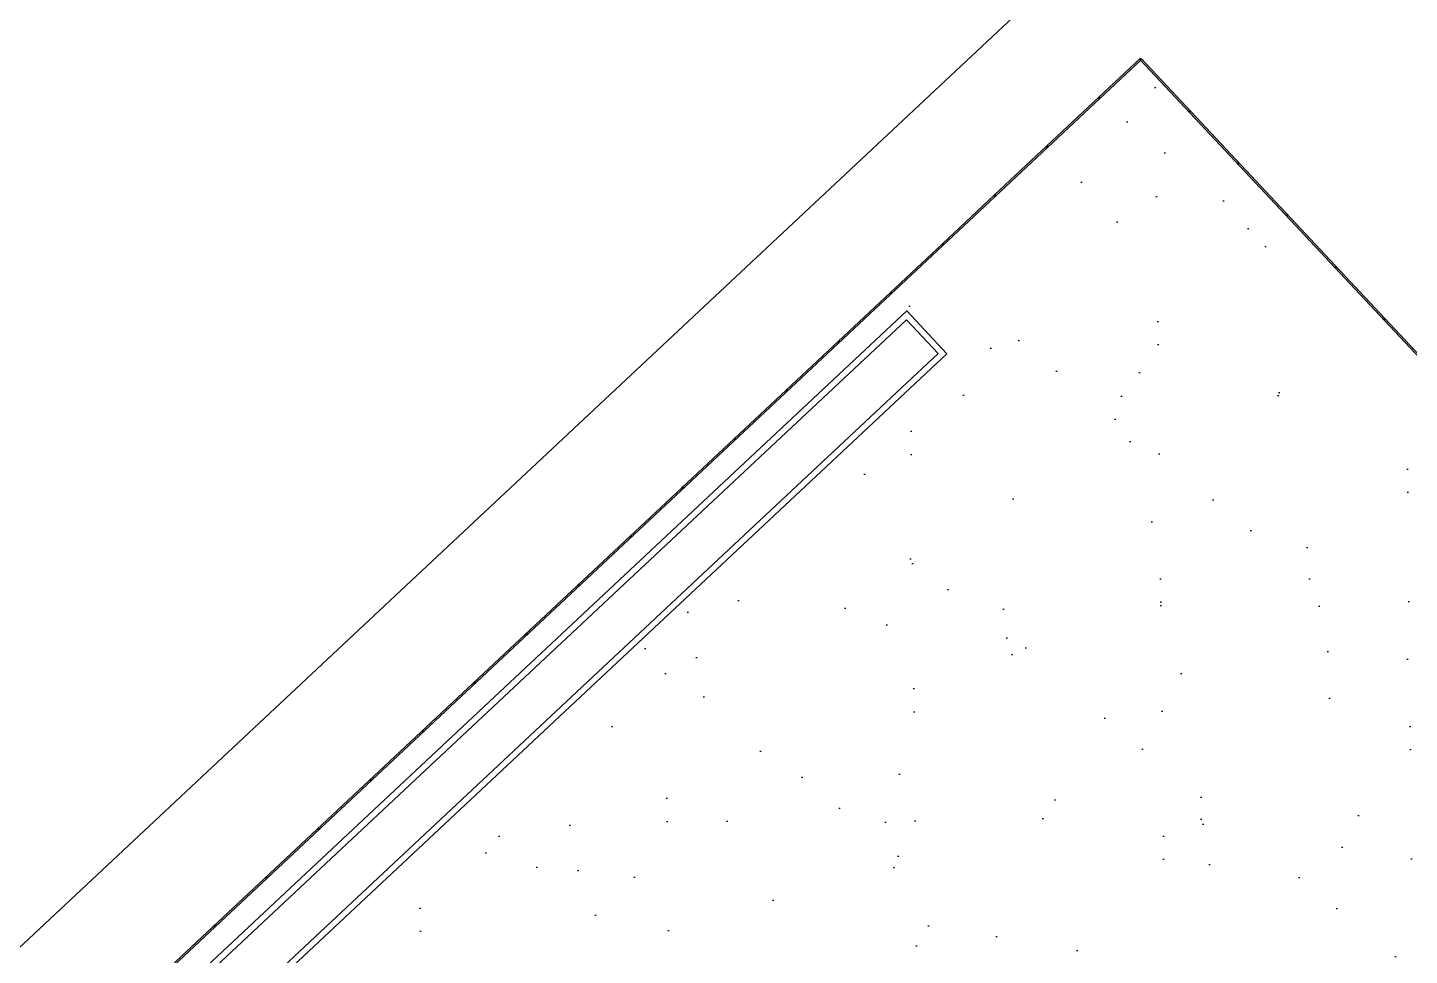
# Model space of a CAD drawing. Header units: metres. Extents: x 1796 to 2240, y -1398 to -687.
# Drawn here: x 1928.68 to 1973.44, y -1068.25 to -1038.18 of the extents above; entities that cross this region are included whole.
import ezdxf

# ---------------------------------------------------------------- set-up
doc = ezdxf.new("R2010")
doc.units = ezdxf.units.M
doc.header["$MEASUREMENT"] = 0
doc.layers.add('ARQUITETURA', color=253, linetype='CONTINUOUS')
pattern_1 = [(350.623, (1466.5355, -762.2295), (4.08992, 4.08927), [0, -4.56, 0, -5.1, 0, -4.875]), (320.623, (1466.5355, -762.2295), (9.80883, 1.91215), [0, -2.46, 0, -4.11, 0, -1.575]), (280.623, (1464.013, -759.536), (6.39856, -6.807323), [0, -1.5, 0, -5.4, 0, -7.05]), (270.623, (1464.013, -759.536), (8.08648, -4.78256), [0, -0.75, 0, -3.54, 0, -4.05])]

msp = doc.modelspace()

# ---------------------------------------------------------------- hatches: boundary and pattern name
at = {"layer": 'ARQUITETURA'}
h = msp.add_hatch(dxfattribs=at)
h.set_pattern_fill('AR-SAND', color=116, scale=3, angle=-46.877, style=0)
h.set_pattern_definition(pattern_1)
h.paths.add_polyline_path([(1964.735, -1039.242), (1967.339, -1042.022), (1959.303, -1049.55), (1956.698, -1046.77)])
h.paths.add_polyline_path([(1958.455, -1048.755), (1961.049, -1051.525), (1934.301, -1076.579), (1931.707, -1073.809)])
h = msp.add_hatch(dxfattribs=at)
h.set_pattern_fill('AR-SAND', color=116, scale=3, angle=-46.877, style=0)
h.set_pattern_definition(pattern_1)
edge = h.paths.add_edge_path()
edge.add_line((1975.606, -1066.674), (1974.637, -1065.639))
edge.add_line((1974.637, -1065.639), (1982.064, -1058.683))
edge.add_line((1982.064, -1058.683), (1966.688, -1042.265))
edge.add_line((1966.688, -1042.265), (1959.102, -1049.369))
edge.add_line((1959.102, -1049.369), (1960.264, -1050.61))
edge.add_line((1960.264, -1050.61), (1933.857, -1075.342))
edge.add_line((1933.857, -1075.342), (1952.762, -1095.528))
edge.add_line((1952.762, -1095.528), (1956.411, -1092.11))
edge.add_line((1956.411, -1092.11), (1958.223, -1094.044))
edge.add_line((1958.223, -1094.044), (1954.573, -1097.462))
edge.add_line((1954.573, -1097.462), (1972.833, -1116.959))
edge.add_arc((1973.247, -1274.849), 157.89, 75.30399, 90.15009, ccw=False)
edge.add_line((2013.302, -1122.124), (2015.597, -1109.849))
edge.add_arc((2010.779, -1108.954), 4.9, -10.5203, 43.1232)
edge.add_line((2014.355, -1105.605), (2002.802, -1093.268))
edge.add_line((2002.802, -1093.268), (2001.34, -1094.637))
edge.add_line((2001.34, -1094.637), (1975.364, -1066.9))
edge.add_line((1975.364, -1066.9), (1975.606, -1066.674))
h.paths.add_polyline_path([(2013.169, -1120.811), (2011.94, -1120.583), (2014.193, -1107.692), (2015.49, -1107.651)])

# ---------------------------------------------------------------- linework, layer by layer
for p, q in [((1823.658, -1166.119), (1971.883, -1027.276)), ((1963.372, -1040.45), (1964.722, -1039.186)), ((1963.409, -1040.484), (1964.735, -1039.242)), ((2031.995, -1111.06), (1964.718, -1039.224)), ((2032.032, -1111.026), (1964.757, -1039.192)), ((1826.276, -1168.914), (1963.409, -1040.484)), ((1961.686, -1042.029), (1963.372, -1040.45)), ((1960, -1043.608), (1961.686, -1042.029)), ((1958.314, -1045.187), (1960, -1043.608)), ((1956.628, -1046.766), (1958.314, -1045.187)), ((1826.242, -1168.878), (1956.628, -1046.766)), ((1826.788, -1169.461), (1957.156, -1047.368)), ((1957.156, -1047.368), (1958.455, -1048.755)), ((1826.925, -1169.607), (1957.147, -1047.651)), ((1957.147, -1047.651), (1958.172, -1048.746)), ((1827.951, -1170.702), (1958.172, -1048.746)), ((1828.087, -1170.848), (1958.455, -1048.755))]:
    msp.add_line(p, q, dxfattribs=at)
for centre in [(1964.736, -1039.207), (1963.392, -1040.466), (1966.315, -1040.893), (1961.706, -1042.045), (1967.894, -1042.579), (1960.02, -1043.624), (1969.473, -1044.265), (1958.334, -1045.203), (1971.052, -1045.951), (1956.648, -1046.782), (1972.631, -1047.637), (1954.962, -1048.361), (1953.276, -1049.94), (1951.589, -1051.519), (1949.903, -1053.098), (1948.217, -1054.677), (1946.531, -1056.256), (1944.845, -1057.835), (1943.159, -1059.414), (1941.473, -1060.993), (1939.787, -1062.572), (1938.101, -1064.151), (1936.415, -1065.731), (1934.729, -1067.31)]:
    msp.add_circle(centre, 0.025, dxfattribs=at)

doc.saveas('drawing.dxf')
